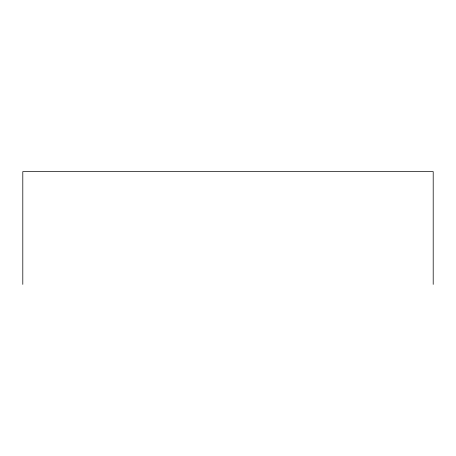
<?xml version="1.0" encoding="UTF-8"?>
<svg xmlns="http://www.w3.org/2000/svg" width="456" height="456" viewBox="0 0 456 456"><rect width="100%" height="100%" fill="white"/><g stroke="black" fill="none" stroke-linecap="round" stroke-linejoin="round"><path stroke-width="0.68" d="M433.2 284.39L433.2 171.61L22.8 171.61L22.8 284.39"/></g></svg>
